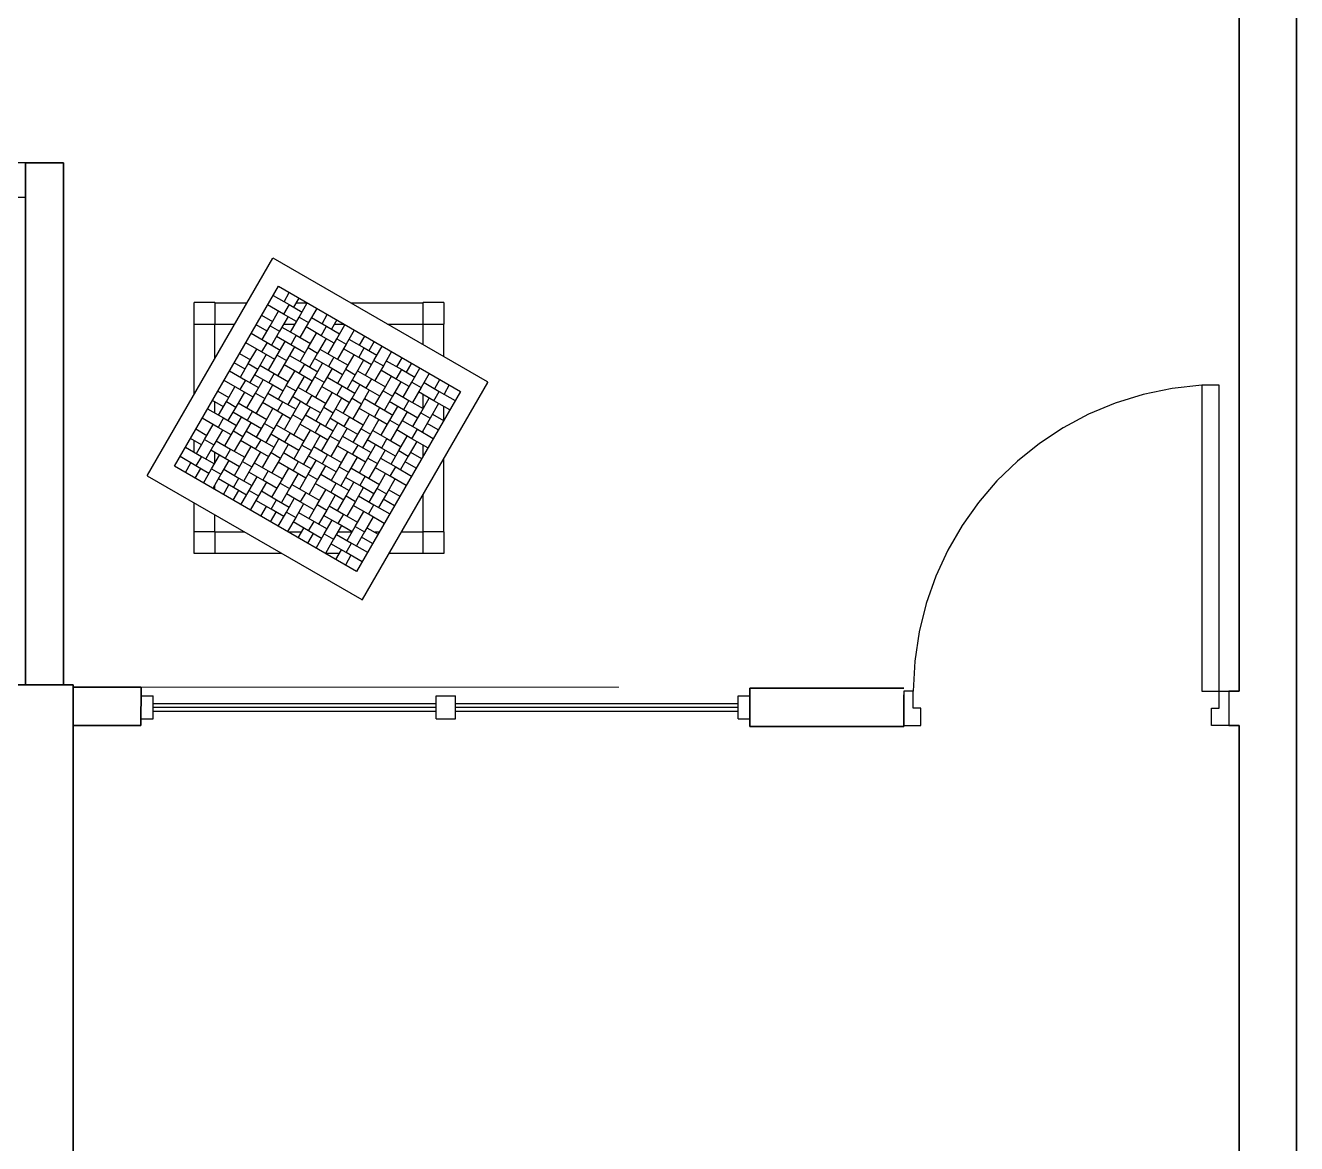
# Model space of a CAD drawing. Header units: metres. Extents: x -43.54 to -36.99, y -323.24 to -313.32.
# Drawn here: x -40.318 to -36.993, y -319.174 to -316.249 of the extents above; entities that cross this region are included whole.
import ezdxf

# ---------------------------------------------------------------- set-up
doc = ezdxf.new("R2010")
doc.units = ezdxf.units.M
doc.header["$LTSCALE"] = 5
doc.header["$MEASUREMENT"] = 0
doc.linetypes.add('HIDDEN', pattern=[0.375, 0.25, -0.125])
doc.layers.get('0').update_dxf_attribs({"color": 30})
for name, color, linetype, lineweight in [('A-DOOR-FULL', 4, 'Continuous', 25), ('A-FLOR-OVHD', 3, 'HIDDEN', 18), ('A-GLAZ-FULL', 4, 'Continuous', 25), ('A-WALL-FULL-EXTR', 7, 'Continuous', 35), ('A-WALL-FULL-INTR', 7, 'Continuous', 35)]:
    doc.layers.add(name, color=color, linetype=linetype, lineweight=lineweight)
doc.layers.add('IKE120003-T1', color=7, linetype='Continuous', true_color=0x704f36)

# ---------------------------------------------------------------- blocks, each defined once
blk = doc.blocks.new('DOOR-80')
for points in [[(-0.07, 0.89), (-0.07, 0.09), (-0.025, 0.09), (-0.025, 0.89), (-0.07, 0.89)], [(-0.825, 0.09), (-0.85, 0.09), (-0.85, 0), (-0.805, 0), (-0.805, 0.045), (-0.825, 0.045), (-0.825, 0.09)], [(-0.025, 0.09), (0, 0.09), (0, 0), (-0.045, 0), (-0.045, 0.045), (-0.025, 0.045), (-0.025, 0.09)]]:
    blk.add_lwpolyline(points)
at = {"linetype": 'HIDDEN'}
blk.add_arc((-0.0227, 0.0891), 0.8023, 93.3811, 179.9341, dxfattribs=at)

msp = doc.modelspace()

# ---------------------------------------------------------------- linework, layer by layer
at = {"layer": 'A-FLOR-OVHD'}
msp.add_line((-40.0158, -317.9806), (-38.4253, -317.9806), dxfattribs=at)
at = {"layer": 'A-GLAZ-FULL'}
for p, q in [((-40.0142, -318.0031), (-39.9842, -318.0031)), ((-39.2442, -318.0031), (-39.2142, -318.0031)), ((-39.2237, -318.0031), (-39.1937, -318.0031)), ((-38.4537, -318.0031), (-38.4237, -318.0031)), ((-39.9842, -318.0231), (-39.2442, -318.0231)), ((-39.9842, -318.0331), (-39.2442, -318.0331)), ((-39.1937, -318.0231), (-38.4537, -318.0231)), ((-39.1937, -318.0331), (-38.4537, -318.0331)), ((-40.0142, -318.0631), (-39.9842, -318.0631)), ((-39.9842, -318.0431), (-39.2442, -318.0431)), ((-39.2442, -318.0631), (-39.2142, -318.0631)), ((-39.2237, -318.0631), (-39.1937, -318.0631)), ((-39.1937, -318.0431), (-38.4537, -318.0431)), ((-38.4537, -318.0631), (-38.4237, -318.0631))]:
    msp.add_line(p, q, dxfattribs=at)
at = {"layer": 'A-GLAZ-FULL', "ltscale": 0.001}
for p, q in [((-39.9842, -318.0631), (-39.9842, -318.0031)), ((-39.2442, -318.0631), (-39.2442, -318.0031)), ((-39.1937, -318.0631), (-39.1937, -318.0031)), ((-38.4537, -318.0631), (-38.4537, -318.0031))]:
    msp.add_line(p, q, dxfattribs=at)
at = {"layer": 'A-WALL-FULL-EXTR'}
for p, q in [((-36.9933, -319.3245), (-36.9933, -313.3245)), ((-40.3183, -316.6092), (-40.2183, -316.6092)), ((-40.3433, -317.9745), (-40.1933, -317.9745)), ((-40.0168, -317.9807), (-40.1933, -317.9807)), ((-40.0168, -318.0807), (-40.1933, -318.0807))]:
    msp.add_line(p, q, dxfattribs=at)
at = {"layer": 'A-WALL-FULL-INTR'}
for p, q in [((-37.1433, -317.9909), (-37.1433, -313.4745)), ((-40.3183, -317.9745), (-40.3183, -316.6092)), ((-40.2183, -317.9745), (-40.2183, -316.6092)), ((-37.1433, -317.9909), (-37.1433, -317.9105)), ((-40.1933, -317.9745), (-40.1933, -319.1745)), ((-40.0168, -318.0807), (-40.0158, -317.9806)), ((-38.4237, -317.9831), (-38.0202, -317.9831)), ((-38.4237, -318.0831), (-38.4237, -317.9831)), ((-38.0202, -318.0831), (-38.0202, -318.0005)), ((-37.1433, -317.9909), (-37.1708, -317.9909)), ((-38.4237, -318.0831), (-38.0202, -318.0831)), ((-37.1433, -318.0809), (-37.1708, -318.0809)), ((-37.1433, -319.3245), (-37.1433, -318.0809)), ((-40.1933, -319.1745), (-40.1933, -319.3245))]:
    msp.add_line(p, q, dxfattribs=at)
at = {"layer": 'IKE120003-T1'}
for p, q in [((-39.6724, -316.8585), (-39.9999, -317.4259)), ((-39.1095, -317.182), (-39.6706, -316.858)), ((-39.9285, -317.4028), (-39.6566, -316.9319)), ((-39.6566, -316.9319), (-39.1804, -317.2068)), ((-39.6704, -316.9557), (-39.6288, -316.9797)), ((-39.6417, -316.9723), (-39.628, -316.9484)), ((-39.6034, -316.9626), (-39.6171, -316.9864)), ((-39.8781, -316.9759), (-39.8781, -317.0296)), ((-39.8231, -316.9746), (-39.8768, -316.9746)), ((-39.7402, -316.9759), (-39.8218, -316.9759)), ((-39.8218, -317.0296), (-39.8218, -316.9759)), ((-39.6431, -317.0045), (-39.6847, -316.9805)), ((-39.678, -317.0351), (-39.656, -316.997)), ((-39.6288, -316.9797), (-39.6431, -317.0045)), ((-39.6089, -317.0242), (-39.6431, -317.0045)), ((-39.6288, -316.9797), (-39.5946, -316.9995)), ((-39.5811, -316.9759), (-39.6111, -316.9759)), ((-39.6022, -317.0126), (-39.5809, -316.9756)), ((-39.5563, -316.9898), (-39.5777, -317.0268)), ((-39.5423, -317.0297), (-39.5286, -317.0058)), ((-39.2789, -316.9759), (-39.4664, -316.9759)), ((-39.2789, -316.9759), (-39.2789, -317.0296)), ((-39.2789, -316.976), (-39.2789, -316.9773)), ((-39.2789, -316.9773), (-39.2789, -317.0296)), ((-39.2239, -316.9746), (-39.2776, -316.9746)), ((-39.2226, -317.0296), (-39.2226, -316.9759)), ((-39.8781, -317.0309), (-39.8781, -317.2148)), ((-39.8781, -317.0309), (-39.8768, -317.0309)), ((-39.8768, -317.0309), (-39.8244, -317.0309)), ((-39.8768, -317.0309), (-39.8231, -317.0309)), ((-39.8244, -317.0309), (-39.8232, -317.0309)), ((-39.8231, -317.1196), (-39.8231, -317.0309)), ((-39.8231, -317.0309), (-39.7719, -317.0309)), ((-39.8231, -317.0309), (-39.8231, -317.0309)), ((-39.8231, -317.0309), (-39.8231, -317.0309)), ((-39.6861, -317.0491), (-39.7148, -317.0326)), ((-39.7005, -317.0078), (-39.6718, -317.0244)), ((-39.699, -317.0715), (-39.678, -317.0351)), ((-39.678, -317.0351), (-39.6534, -317.0492)), ((-39.6314, -317.0112), (-39.6534, -317.0492)), ((-39.6472, -317.0386), (-39.6098, -317.0602)), ((-39.6428, -317.0309), (-39.6128, -317.0309)), ((-39.6247, -317.0516), (-39.6022, -317.0126)), ((-39.6022, -317.0126), (-39.5777, -317.0268)), ((-39.5777, -317.0268), (-39.6001, -317.0658)), ((-39.5449, -317.0612), (-39.5843, -317.0384)), ((-39.5701, -317.0136), (-39.5306, -317.0364)), ((-39.5449, -317.0612), (-39.5306, -317.0364)), ((-39.5306, -317.0364), (-39.4964, -317.0561)), ((-39.504, -317.02), (-39.5178, -317.0438)), ((-39.5103, -317.0309), (-39.4851, -317.0309)), ((-39.504, -317.0693), (-39.4827, -317.0323)), ((-39.3712, -317.0309), (-39.2789, -317.0309)), ((-39.2789, -317.0296), (-39.2789, -317.0309)), ((-39.2789, -317.0309), (-39.2789, -317.059)), ((-39.2789, -317.0309), (-39.2789, -317.0842)), ((-39.2789, -317.0309), (-39.2776, -317.0309)), ((-39.2776, -317.0309), (-39.2252, -317.0309)), ((-39.2776, -317.0309), (-39.2239, -317.0309)), ((-39.2252, -317.0309), (-39.224, -317.0309)), ((-39.2239, -317.1159), (-39.2239, -317.0309)), ((-39.7277, -317.0549), (-39.6861, -317.0789)), ((-39.6534, -317.0492), (-39.6744, -317.0857)), ((-39.6241, -317.0849), (-39.6615, -317.0633)), ((-39.6098, -317.0602), (-39.6241, -317.0849)), ((-39.6098, -317.0602), (-39.5724, -317.0818)), ((-39.5786, -317.0924), (-39.5566, -317.0544)), ((-39.532, -317.0686), (-39.554, -317.1066)), ((-39.5107, -317.0809), (-39.5449, -317.0612)), ((-39.5265, -317.1083), (-39.504, -317.0693)), ((-39.504, -317.0693), (-39.4795, -317.0835)), ((-39.4581, -317.0465), (-39.4795, -317.0835)), ((-39.4719, -317.0703), (-39.4323, -317.0932)), ((-39.4441, -317.0863), (-39.4304, -317.0625)), ((-39.7004, -317.1037), (-39.742, -317.0797)), ((-39.7353, -317.1343), (-39.7133, -317.0962)), ((-39.6861, -317.0789), (-39.7004, -317.1037)), ((-39.6662, -317.1234), (-39.7004, -317.1037)), ((-39.6861, -317.0789), (-39.6519, -317.0987)), ((-39.6595, -317.1119), (-39.639, -317.0763)), ((-39.6144, -317.0905), (-39.635, -317.126)), ((-39.5867, -317.1065), (-39.6241, -317.0849)), ((-39.5996, -317.1289), (-39.5786, -317.0924)), ((-39.5786, -317.0924), (-39.554, -317.1066)), ((-39.554, -317.1066), (-39.575, -317.1431)), ((-39.5478, -317.096), (-39.5115, -317.1169)), ((-39.4795, -317.0835), (-39.502, -317.1225)), ((-39.4466, -317.1179), (-39.4862, -317.0951)), ((-39.4466, -317.1179), (-39.4323, -317.0932)), ((-39.4323, -317.0932), (-39.399, -317.1124)), ((-39.4058, -317.0767), (-39.4196, -317.1005)), ((-39.4066, -317.1256), (-39.3852, -317.0886)), ((-39.3607, -317.1027), (-39.382, -317.1398)), ((-39.7438, -317.149), (-39.7725, -317.1325)), ((-39.7582, -317.1077), (-39.7295, -317.1243)), ((-39.7558, -317.1698), (-39.7353, -317.1343)), ((-39.7353, -317.1343), (-39.7107, -317.1485)), ((-39.6887, -317.1104), (-39.7107, -317.1485)), ((-39.7049, -317.1385), (-39.6675, -317.1601)), ((-39.6824, -317.1515), (-39.6595, -317.1119)), ((-39.6595, -317.1119), (-39.635, -317.126)), ((-39.635, -317.126), (-39.6578, -317.1657)), ((-39.6021, -317.1604), (-39.6416, -317.1376)), ((-39.6273, -317.1129), (-39.5878, -317.1357)), ((-39.6021, -317.1604), (-39.5878, -317.1357)), ((-39.5878, -317.1357), (-39.5537, -317.1554)), ((-39.5258, -317.1417), (-39.5621, -317.1207)), ((-39.5613, -317.1685), (-39.5408, -317.133)), ((-39.5115, -317.1169), (-39.5258, -317.1417)), ((-39.5115, -317.1169), (-39.4742, -317.1385)), ((-39.4804, -317.1491), (-39.4584, -317.1111)), ((-39.4338, -317.1253), (-39.4558, -317.1633)), ((-39.4133, -317.1371), (-39.4466, -317.1179)), ((-39.4291, -317.1645), (-39.4066, -317.1256)), ((-39.4066, -317.1256), (-39.382, -317.1398)), ((-39.382, -317.1398), (-39.4045, -317.1787)), ((-39.3744, -317.1266), (-39.334, -317.1499)), ((-39.3467, -317.1426), (-39.3329, -317.1188)), ((-39.3084, -317.1329), (-39.3221, -317.1568)), ((-39.7845, -317.1533), (-39.7429, -317.1773)), ((-39.7107, -317.1485), (-39.7312, -317.184)), ((-39.6818, -317.1848), (-39.7192, -317.1632)), ((-39.6675, -317.1601), (-39.6818, -317.1848)), ((-39.6675, -317.1601), (-39.6301, -317.1817)), ((-39.6359, -317.1917), (-39.6139, -317.1536)), ((-39.5893, -317.1678), (-39.6113, -317.2058)), ((-39.568, -317.1801), (-39.6021, -317.1604)), ((-39.5842, -317.2082), (-39.5613, -317.1685)), ((-39.5613, -317.1685), (-39.5368, -317.1827)), ((-39.5162, -317.1472), (-39.5368, -317.1827)), ((-39.5291, -317.1696), (-39.4896, -317.1924)), ((-39.4885, -317.1632), (-39.5258, -317.1417)), ((-39.5014, -317.1856), (-39.4804, -317.1491)), ((-39.4804, -317.1491), (-39.4558, -317.1633)), ((-39.4558, -317.1633), (-39.4768, -317.1998)), ((-39.4496, -317.1527), (-39.4132, -317.1737)), ((-39.3483, -317.1747), (-39.3887, -317.1513)), ((-39.3829, -317.2054), (-39.361, -317.1673)), ((-39.3483, -317.1747), (-39.334, -317.1499)), ((-39.334, -317.1499), (-39.3001, -317.1695)), ((-39.3077, -317.1827), (-39.2863, -317.1457)), ((-39.2618, -317.1598), (-39.2831, -317.1969)), ((-39.815, -317.2061), (-39.7863, -317.2227)), ((-39.7572, -317.202), (-39.7988, -317.178)), ((-39.7925, -317.2335), (-39.7701, -317.1946)), ((-39.7429, -317.1773), (-39.7572, -317.202)), ((-39.723, -317.2218), (-39.7572, -317.202)), ((-39.7429, -317.1773), (-39.7087, -317.197)), ((-39.7168, -317.2111), (-39.6967, -317.1762)), ((-39.6721, -317.1904), (-39.6922, -317.2253)), ((-39.6444, -317.2064), (-39.6818, -317.1848)), ((-39.6564, -317.2272), (-39.6359, -317.1917)), ((-39.6359, -317.1917), (-39.6113, -317.2058)), ((-39.6113, -317.2058), (-39.6318, -317.2414)), ((-39.6055, -317.1959), (-39.5692, -317.2168)), ((-39.5368, -317.1827), (-39.5596, -317.2224)), ((-39.5039, -317.2171), (-39.5434, -317.1943)), ((-39.5039, -317.2171), (-39.4896, -317.1924)), ((-39.4896, -317.1924), (-39.4563, -317.2116)), ((-39.4275, -317.1984), (-39.4639, -317.1774)), ((-39.4639, -317.2248), (-39.4434, -317.1893)), ((-39.4188, -317.2035), (-39.4393, -317.239)), ((-39.4366, -317.7511), (-39.109, -317.1838)), ((-39.4132, -317.1737), (-39.4275, -317.1984)), ((-39.3911, -317.2195), (-39.4275, -317.1984)), ((-39.4132, -317.1737), (-39.3768, -317.1947)), ((-39.404, -317.2418), (-39.3829, -317.2054)), ((-39.3829, -317.2054), (-39.3584, -317.2196)), ((-39.3364, -317.1815), (-39.3584, -317.2196)), ((-39.3144, -317.1942), (-39.3483, -317.1747)), ((-39.3302, -317.2216), (-39.3077, -317.1827)), ((-39.3077, -317.1827), (-39.2831, -317.1969)), ((-39.2831, -317.1969), (-39.3056, -317.2358)), ((-39.2755, -317.1837), (-39.2357, -317.2067)), ((-39.25, -317.2314), (-39.2357, -317.2067)), ((-39.2478, -317.1997), (-39.234, -317.1759)), ((-39.2357, -317.2067), (-39.1942, -317.2307)), ((-39.2095, -317.19), (-39.2232, -317.2139)), ((-39.1095, -317.182), (-39.1095, -317.182)), ((-39.1095, -317.182), (-39.1095, -317.182)), ((-39.8006, -317.2474), (-39.8292, -317.2309)), ((-39.8231, -317.2632), (-39.8231, -317.2344)), ((-39.813, -317.269), (-39.7925, -317.2335)), ((-39.7925, -317.2335), (-39.768, -317.2477)), ((-39.7455, -317.2088), (-39.768, -317.2477)), ((-39.7617, -317.2368), (-39.7243, -317.2585)), ((-39.7392, -317.2498), (-39.7168, -317.2111)), ((-39.7168, -317.2111), (-39.6922, -317.2253)), ((-39.6922, -317.2253), (-39.7146, -317.264)), ((-39.6589, -317.2588), (-39.6984, -317.236)), ((-39.6841, -317.2112), (-39.6446, -317.234)), ((-39.6589, -317.2588), (-39.6446, -317.234)), ((-39.6446, -317.234), (-39.6105, -317.2537)), ((-39.5835, -317.2416), (-39.6198, -317.2206)), ((-39.6186, -317.2678), (-39.5985, -317.2329)), ((-39.5692, -317.2168), (-39.5835, -317.2416)), ((-39.5692, -317.2168), (-39.5319, -317.2384)), ((-39.5377, -317.2484), (-39.5157, -317.2103)), ((-39.4911, -317.2245), (-39.5131, -317.2625)), ((-39.4706, -317.2364), (-39.5039, -317.2171)), ((-39.4868, -317.2644), (-39.4639, -317.2248)), ((-39.4639, -317.2248), (-39.4393, -317.239)), ((-39.4393, -317.239), (-39.4622, -317.2786)), ((-39.1804, -317.2068), (-39.4523, -317.6778)), ((-39.4317, -317.2258), (-39.3913, -317.2491)), ((-39.3584, -317.2196), (-39.3794, -317.256)), ((-39.3293, -317.2552), (-39.3665, -317.2337)), ((-39.3522, -317.2089), (-39.315, -317.2304)), ((-39.315, -317.2304), (-39.3293, -317.2552)), ((-39.315, -317.2304), (-39.2779, -317.2518)), ((-39.25, -317.2314), (-39.2898, -317.2084)), ((-39.284, -317.2625), (-39.2621, -317.2244)), ((-39.2789, -317.2148), (-39.2789, -317.2512)), ((-39.2375, -317.2386), (-39.2595, -317.2767)), ((-39.2085, -317.2554), (-39.25, -317.2314)), ((-39.8417, -317.2524), (-39.8002, -317.2764)), ((-39.768, -317.2477), (-39.7885, -317.2832)), ((-39.7386, -317.2832), (-39.776, -317.2616)), ((-39.7243, -317.2585), (-39.7386, -317.2832)), ((-39.7243, -317.2585), (-39.6869, -317.28)), ((-39.6931, -317.2909), (-39.6707, -317.252)), ((-39.6461, -317.2662), (-39.6686, -317.3051)), ((-39.6248, -317.2785), (-39.6589, -317.2588)), ((-39.641, -317.3065), (-39.6186, -317.2678)), ((-39.6186, -317.2678), (-39.594, -317.282)), ((-39.5739, -317.2471), (-39.594, -317.282)), ((-39.5859, -317.2679), (-39.5464, -317.2908)), ((-39.5462, -317.2631), (-39.5835, -317.2416)), ((-39.5582, -317.2839), (-39.5377, -317.2484)), ((-39.5377, -317.2484), (-39.5131, -317.2625)), ((-39.5131, -317.2625), (-39.5336, -317.2981)), ((-39.5073, -317.2526), (-39.4709, -317.2736)), ((-39.4056, -317.2739), (-39.446, -317.2506)), ((-39.4402, -317.3046), (-39.4183, -317.2666)), ((-39.4056, -317.2739), (-39.3913, -317.2491)), ((-39.3913, -317.2491), (-39.3574, -317.2687)), ((-39.365, -317.2819), (-39.3445, -317.2464)), ((-39.3199, -317.2606), (-39.3404, -317.2961)), ((-39.2922, -317.2766), (-39.3293, -317.2552)), ((-39.3051, -317.2989), (-39.284, -317.2625)), ((-39.284, -317.2625), (-39.2595, -317.2767)), ((-39.2533, -317.266), (-39.2243, -317.2828)), ((-39.2239, -317.2822), (-39.2239, -317.2465)), ((-39.8722, -317.3052), (-39.8435, -317.3218)), ((-39.8144, -317.3012), (-39.856, -317.2772)), ((-39.8498, -317.3327), (-39.8273, -317.2937)), ((-39.8002, -317.2764), (-39.8144, -317.3012)), ((-39.7802, -317.3209), (-39.8144, -317.3012)), ((-39.8002, -317.2764), (-39.7659, -317.2962)), ((-39.7741, -317.3103), (-39.7535, -317.2746)), ((-39.7289, -317.2888), (-39.7495, -317.3245)), ((-39.7012, -317.3048), (-39.7386, -317.2832)), ((-39.7136, -317.3264), (-39.6931, -317.2909)), ((-39.6931, -317.2909), (-39.6686, -317.3051)), ((-39.6686, -317.3051), (-39.6891, -317.3406)), ((-39.6623, -317.2942), (-39.626, -317.3152)), ((-39.594, -317.282), (-39.6164, -317.3207)), ((-39.5607, -317.3155), (-39.6002, -317.2927)), ((-39.5607, -317.3155), (-39.5464, -317.2908)), ((-39.5464, -317.2908), (-39.5131, -317.31)), ((-39.4852, -317.2983), (-39.5216, -317.2773)), ((-39.5212, -317.324), (-39.5011, -317.2892)), ((-39.4765, -317.3034), (-39.4966, -317.3382)), ((-39.4709, -317.2736), (-39.4852, -317.2983)), ((-39.4488, -317.3194), (-39.4852, -317.2983)), ((-39.4709, -317.2736), (-39.4345, -317.2946)), ((-39.4608, -317.3402), (-39.4402, -317.3046)), ((-39.4402, -317.3046), (-39.4157, -317.3188)), ((-39.3937, -317.2808), (-39.4157, -317.3188)), ((-39.3717, -317.2935), (-39.4056, -317.2739)), ((-39.3879, -317.3215), (-39.365, -317.2819)), ((-39.365, -317.2819), (-39.3404, -317.2961)), ((-39.3404, -317.2961), (-39.3633, -317.3357)), ((-39.3328, -317.2829), (-39.293, -317.3059)), ((-39.3073, -317.3306), (-39.293, -317.3059)), ((-39.293, -317.3059), (-39.2515, -317.3299)), ((-39.2595, -317.2767), (-39.2805, -317.3131)), ((-39.2386, -317.3075), (-39.2676, -317.2908)), ((-39.8578, -317.3465), (-39.8865, -317.33)), ((-39.8781, -317.3348), (-39.8781, -317.3652)), ((-39.871, -317.3693), (-39.8498, -317.3327)), ((-39.8498, -317.3327), (-39.8253, -317.3469)), ((-39.8028, -317.3079), (-39.8253, -317.3469)), ((-39.819, -317.336), (-39.7815, -317.3576)), ((-39.7964, -317.349), (-39.7741, -317.3103)), ((-39.7741, -317.3103), (-39.7495, -317.3245)), ((-39.7495, -317.3245), (-39.7719, -317.3632)), ((-39.7162, -317.3579), (-39.7557, -317.3351)), ((-39.7414, -317.3104), (-39.7019, -317.3332)), ((-39.7162, -317.3579), (-39.7019, -317.3332)), ((-39.7019, -317.3332), (-39.6677, -317.3529)), ((-39.6403, -317.34), (-39.6766, -317.319)), ((-39.6759, -317.367), (-39.6553, -317.3313)), ((-39.626, -317.3152), (-39.6403, -317.34)), ((-39.626, -317.3152), (-39.5887, -317.3367)), ((-39.5949, -317.3476), (-39.5725, -317.3087)), ((-39.5479, -317.3229), (-39.5704, -317.3618)), ((-39.5274, -317.3347), (-39.5607, -317.3155)), ((-39.5436, -317.3628), (-39.5212, -317.324)), ((-39.5212, -317.324), (-39.4966, -317.3382)), ((-39.4966, -317.3382), (-39.519, -317.377)), ((-39.4885, -317.3242), (-39.4481, -317.3475)), ((-39.4157, -317.3188), (-39.4362, -317.3544)), ((-39.3869, -317.3551), (-39.4242, -317.3336)), ((-39.4099, -317.3088), (-39.3727, -317.3303)), ((-39.3727, -317.3303), (-39.3869, -317.3551)), ((-39.3727, -317.3303), (-39.3356, -317.3517)), ((-39.3073, -317.3306), (-39.3471, -317.3077)), ((-39.3413, -317.3617), (-39.3194, -317.3237)), ((-39.2948, -317.3379), (-39.3168, -317.3759)), ((-39.2658, -317.3546), (-39.3073, -317.3306)), ((-39.2789, -317.3103), (-39.2789, -317.314)), ((-39.8996, -317.3528), (-39.8581, -317.3768)), ((-39.8253, -317.3469), (-39.8464, -317.3835)), ((-39.7958, -317.3824), (-39.8332, -317.3607)), ((-39.8231, -317.3952), (-39.8231, -317.3666)), ((-39.7815, -317.3576), (-39.7958, -317.3824)), ((-39.7815, -317.3576), (-39.7441, -317.3792)), ((-39.7504, -317.3901), (-39.7279, -317.3511)), ((-39.7034, -317.3653), (-39.7259, -317.4043)), ((-39.682, -317.3776), (-39.7162, -317.3579)), ((-39.6982, -317.4057), (-39.6759, -317.367)), ((-39.6759, -317.367), (-39.6513, -317.3812)), ((-39.6307, -317.3455), (-39.6513, -317.3812)), ((-39.6432, -317.3671), (-39.6036, -317.3899)), ((-39.603, -317.3615), (-39.6403, -317.34)), ((-39.6154, -317.3831), (-39.5949, -317.3476)), ((-39.5949, -317.3476), (-39.5704, -317.3618)), ((-39.5704, -317.3618), (-39.5909, -317.3973)), ((-39.5641, -317.3509), (-39.5277, -317.3719)), ((-39.5277, -317.3719), (-39.542, -317.3967)), ((-39.5277, -317.3719), (-39.4913, -317.393)), ((-39.4624, -317.3723), (-39.5028, -317.3489)), ((-39.4975, -317.4038), (-39.4751, -317.3649)), ((-39.4624, -317.3723), (-39.4481, -317.3475)), ((-39.4285, -317.3918), (-39.4624, -317.3723)), ((-39.4481, -317.3475), (-39.4142, -317.3671)), ((-39.4223, -317.3811), (-39.4022, -317.3463)), ((-39.3776, -317.3605), (-39.3977, -317.3953)), ((-39.3499, -317.3765), (-39.3869, -317.3551)), ((-39.3619, -317.3973), (-39.3413, -317.3617)), ((-39.3413, -317.3617), (-39.3168, -317.3759)), ((-39.311, -317.3659), (-39.282, -317.3827)), ((-39.2789, -317.347), (-39.2789, -317.3774)), ((-39.4523, -317.6778), (-39.9285, -317.4028)), ((-39.8724, -317.4015), (-39.9139, -317.3775)), ((-39.8999, -317.4194), (-39.8853, -317.3941)), ((-39.8581, -317.3768), (-39.8724, -317.4015)), ((-39.8382, -317.4213), (-39.8724, -317.4015)), ((-39.8581, -317.3768), (-39.8239, -317.3965)), ((-39.8314, -317.4095), (-39.8107, -317.3737)), ((-39.7862, -317.3879), (-39.8068, -317.4237)), ((-39.7584, -317.4039), (-39.7958, -317.3824)), ((-39.7716, -317.4267), (-39.7504, -317.3901)), ((-39.7504, -317.3901), (-39.7259, -317.4043)), ((-39.7259, -317.4043), (-39.747, -317.4409)), ((-39.7196, -317.3934), (-39.6832, -317.4143)), ((-39.6513, -317.3812), (-39.6737, -317.4199)), ((-39.6179, -317.4147), (-39.6575, -317.3918)), ((-39.6179, -317.4147), (-39.6036, -317.3899)), ((-39.6036, -317.3899), (-39.5703, -317.4091)), ((-39.5785, -317.4232), (-39.5579, -317.3875)), ((-39.542, -317.3967), (-39.5784, -317.3757)), ((-39.5333, -317.4017), (-39.5539, -317.4374)), ((-39.5055, -317.4177), (-39.542, -317.3967)), ((-39.518, -317.4393), (-39.4975, -317.4038)), ((-39.4975, -317.4038), (-39.4729, -317.418)), ((-39.4505, -317.3791), (-39.4729, -317.418)), ((-39.4447, -317.4199), (-39.4223, -317.3811)), ((-39.4223, -317.3811), (-39.3977, -317.3953)), ((-39.3977, -317.3953), (-39.4201, -317.4341)), ((-39.3641, -317.429), (-39.4039, -317.406)), ((-39.3896, -317.3813), (-39.3498, -317.4042)), ((-39.3641, -317.429), (-39.3498, -317.4042)), ((-39.3498, -317.4042), (-39.3083, -317.4282)), ((-39.3168, -317.3759), (-39.3373, -317.4115)), ((-39.2962, -317.4074), (-39.3253, -317.3907)), ((-39.2239, -317.5738), (-39.2239, -317.3828)), ((-39.9999, -317.4259), (-39.9999, -317.4259)), ((-39.9999, -317.4259), (-39.9999, -317.4259)), ((-39.9994, -317.4276), (-39.9995, -317.4277)), ((-39.9995, -317.4277), (-39.9994, -317.4276)), ((-39.9995, -317.4277), (-39.4384, -317.7516)), ((-39.8607, -317.4083), (-39.8753, -317.4336)), ((-39.8528, -317.4466), (-39.8314, -317.4095)), ((-39.8314, -317.4095), (-39.8068, -317.4237)), ((-39.8068, -317.4237), (-39.8282, -317.4608)), ((-39.7741, -317.4583), (-39.8136, -317.4355)), ((-39.7993, -317.4107), (-39.7598, -317.4335)), ((-39.7741, -317.4583), (-39.7598, -317.4335)), ((-39.7598, -317.4335), (-39.7257, -317.4532)), ((-39.6975, -317.4391), (-39.7338, -317.4181)), ((-39.7332, -317.4662), (-39.7125, -317.4304)), ((-39.6832, -317.4143), (-39.6975, -317.4391)), ((-39.6602, -317.4606), (-39.6975, -317.4391)), ((-39.6832, -317.4143), (-39.6459, -317.4359)), ((-39.6522, -317.4468), (-39.6297, -317.4078)), ((-39.6052, -317.422), (-39.6277, -317.461)), ((-39.5846, -317.4339), (-39.6179, -317.4147)), ((-39.6008, -317.4619), (-39.5785, -317.4232)), ((-39.5785, -317.4232), (-39.5539, -317.4374)), ((-39.5539, -317.4374), (-39.5762, -317.4761)), ((-39.5457, -317.4233), (-39.5053, -317.4466)), ((-39.4729, -317.418), (-39.4934, -317.4535)), ((-39.4437, -317.4534), (-39.481, -317.4319)), ((-39.4667, -317.4072), (-39.4294, -317.4287)), ((-39.4294, -317.4287), (-39.4437, -317.4534)), ((-39.4294, -317.4287), (-39.3924, -317.4501)), ((-39.3986, -317.4609), (-39.3762, -317.422)), ((-39.3516, -317.4362), (-39.374, -317.4751)), ((-39.3225, -317.453), (-39.3641, -317.429)), ((-39.8231, -317.4637), (-39.8231, -317.452)), ((-39.8005, -317.4768), (-39.7859, -317.4515)), ((-39.7613, -317.4657), (-39.7759, -317.491)), ((-39.74, -317.478), (-39.7741, -317.4583)), ((-39.7546, -317.5033), (-39.7332, -317.4662)), ((-39.7332, -317.4662), (-39.7086, -317.4804)), ((-39.688, -317.4446), (-39.7086, -317.4804)), ((-39.7011, -317.4674), (-39.6615, -317.4903)), ((-39.6734, -317.4834), (-39.6522, -317.4468)), ((-39.6522, -317.4468), (-39.6277, -317.461)), ((-39.6277, -317.461), (-39.6488, -317.4976)), ((-39.6214, -317.4501), (-39.585, -317.4711)), ((-39.585, -317.4711), (-39.5992, -317.4958)), ((-39.585, -317.4711), (-39.5485, -317.4921)), ((-39.5196, -317.4714), (-39.56, -317.4481)), ((-39.5548, -317.503), (-39.5323, -317.4641)), ((-39.5196, -317.4714), (-39.5053, -317.4466)), ((-39.4857, -317.491), (-39.5196, -317.4714)), ((-39.5053, -317.4466), (-39.4714, -317.4662)), ((-39.4796, -317.4803), (-39.459, -317.4446)), ((-39.4344, -317.4588), (-39.455, -317.4945)), ((-39.4066, -317.4748), (-39.4437, -317.4534)), ((-39.4191, -317.4964), (-39.3986, -317.4609)), ((-39.3986, -317.4609), (-39.374, -317.4751)), ((-39.3678, -317.4643), (-39.3387, -317.481)), ((-39.8781, -317.4977), (-39.8781, -317.5751)), ((-39.7086, -317.4804), (-39.73, -317.5175)), ((-39.6758, -317.515), (-39.7154, -317.4922)), ((-39.6758, -317.515), (-39.6615, -317.4903)), ((-39.6615, -317.4903), (-39.6283, -317.5095)), ((-39.6357, -317.5225), (-39.6151, -317.4867)), ((-39.5992, -317.4958), (-39.6356, -317.4748)), ((-39.5905, -317.5009), (-39.6112, -317.5366)), ((-39.5628, -317.5169), (-39.5992, -317.4958)), ((-39.5759, -317.5397), (-39.5548, -317.503)), ((-39.5548, -317.503), (-39.5302, -317.5172)), ((-39.5077, -317.4783), (-39.5302, -317.5172)), ((-39.5019, -317.519), (-39.4796, -317.4803)), ((-39.4796, -317.4803), (-39.455, -317.4945)), ((-39.455, -317.4945), (-39.4773, -317.5332)), ((-39.4213, -317.5281), (-39.4611, -317.5052)), ((-39.4468, -317.4804), (-39.4071, -317.5034)), ((-39.4213, -317.5281), (-39.4071, -317.5034)), ((-39.4071, -317.5034), (-39.3655, -317.5274)), ((-39.374, -317.4751), (-39.3945, -317.5106)), ((-39.353, -317.5058), (-39.3821, -317.489)), ((-39.2789, -317.478), (-39.2789, -317.5751)), ((-39.8231, -317.5738), (-39.8231, -317.5295)), ((-39.7023, -317.5335), (-39.6877, -317.5082)), ((-39.6631, -317.5224), (-39.6777, -317.5477)), ((-39.6425, -317.5342), (-39.6758, -317.515)), ((-39.6572, -317.5595), (-39.6357, -317.5225)), ((-39.6357, -317.5225), (-39.6112, -317.5366)), ((-39.6112, -317.5366), (-39.6326, -317.5737)), ((-39.6037, -317.5237), (-39.5633, -317.547)), ((-39.5302, -317.5172), (-39.5514, -317.5539)), ((-39.501, -317.5526), (-39.5382, -317.5311)), ((-39.5239, -317.5063), (-39.4867, -317.5278)), ((-39.4867, -317.5278), (-39.501, -317.5526)), ((-39.4867, -317.5278), (-39.4496, -317.5492)), ((-39.4559, -317.5601), (-39.4334, -317.5212)), ((-39.4088, -317.5354), (-39.4313, -317.5743)), ((-39.3798, -317.5521), (-39.4213, -317.5281)), ((-39.5776, -317.5717), (-39.618, -317.5484)), ((-39.6048, -317.5897), (-39.5902, -317.5644)), ((-39.5776, -317.5717), (-39.5633, -317.547)), ((-39.5436, -317.5913), (-39.5776, -317.5717)), ((-39.5633, -317.547), (-39.5294, -317.5666)), ((-39.5368, -317.5796), (-39.5162, -317.5438)), ((-39.4916, -317.558), (-39.5123, -317.5937)), ((-39.4639, -317.574), (-39.501, -317.5526)), ((-39.477, -317.5968), (-39.4559, -317.5601)), ((-39.4559, -317.5601), (-39.4313, -317.5743)), ((-39.425, -317.5634), (-39.396, -317.5802)), ((-39.2789, -317.5507), (-39.2789, -317.5742)), ((-39.8781, -317.5751), (-39.8781, -317.6288)), ((-39.8231, -317.5738), (-39.8768, -317.5738)), ((-39.744, -317.5751), (-39.8218, -317.5751)), ((-39.8218, -317.6288), (-39.8218, -317.5751)), ((-39.5964, -317.5751), (-39.6301, -317.5751)), ((-39.5657, -317.5786), (-39.5803, -317.6039)), ((-39.5582, -317.6166), (-39.5368, -317.5796)), ((-39.5368, -317.5796), (-39.5123, -317.5937)), ((-39.5123, -317.5937), (-39.5337, -317.6308)), ((-39.4793, -317.6285), (-39.5191, -317.6055)), ((-39.5048, -317.5808), (-39.465, -317.6037)), ((-39.4646, -317.5751), (-39.5015, -317.5751)), ((-39.4793, -317.6285), (-39.465, -317.6037)), ((-39.465, -317.6037), (-39.4234, -317.6277)), ((-39.4313, -317.5743), (-39.4525, -317.611)), ((-39.4103, -317.6049), (-39.4393, -317.5882)), ((-39.3931, -317.5751), (-39.4047, -317.5751)), ((-39.2789, -317.5751), (-39.335, -317.5751)), ((-39.2789, -317.5751), (-39.2789, -317.5764)), ((-39.2789, -317.5751), (-39.2789, -317.6288)), ((-39.2789, -317.5752), (-39.2789, -317.5751)), ((-39.2789, -317.5764), (-39.2789, -317.6288)), ((-39.2239, -317.5738), (-39.2776, -317.5738)), ((-39.2226, -317.6288), (-39.2226, -317.5751)), ((-39.8768, -317.6301), (-39.8231, -317.6301)), ((-39.8231, -317.6301), (-39.8231, -317.63)), ((-39.8231, -317.6301), (-39.6488, -317.6301)), ((-39.5333, -317.6301), (-39.4963, -317.6301)), ((-39.5059, -317.6468), (-39.4913, -317.6215)), ((-39.4668, -317.6357), (-39.4814, -317.661)), ((-39.4377, -317.6525), (-39.4793, -317.6285)), ((-39.3667, -317.6301), (-39.2789, -317.6301)), ((-39.2789, -317.6288), (-39.2789, -317.63)), ((-39.2789, -317.63), (-39.2789, -317.6301)), ((-39.2776, -317.6301), (-39.2239, -317.6301)), ((-39.4383, -317.7516), (-39.4384, -317.7516)), ((-39.4366, -317.7511), (-39.4366, -317.7511))]:
    msp.add_line(p, q, dxfattribs=at)
for points in [[(-39.8768, -316.9746), (-39.8768, -316.9746), (-39.8769, -316.9746), (-39.8769, -316.9746), (-39.877, -316.9747), (-39.877, -316.9747), (-39.8771, -316.9747), (-39.8771, -316.9747), (-39.8772, -316.9747), (-39.8772, -316.9747), (-39.8773, -316.9747), (-39.8773, -316.9748), (-39.8774, -316.9748), (-39.8774, -316.9748), (-39.8775, -316.9748), (-39.8775, -316.9749), (-39.8775, -316.9749), (-39.8776, -316.9749), (-39.8776, -316.975), (-39.8777, -316.975), (-39.8777, -316.975), (-39.8777, -316.9751), (-39.8778, -316.9751), (-39.8778, -316.9752), (-39.8778, -316.9752), (-39.8779, -316.9752), (-39.8779, -316.9753), (-39.8779, -316.9753), (-39.8779, -316.9754), (-39.878, -316.9754), (-39.878, -316.9755), (-39.878, -316.9755), (-39.878, -316.9756), (-39.878, -316.9756), (-39.878, -316.9757), (-39.8781, -316.9757), (-39.8781, -316.9758), (-39.8781, -316.9758), (-39.8781, -316.9759), (-39.8781, -316.9759), (-39.8781, -316.9759)], [(-39.8218, -316.9759), (-39.8218, -316.9759), (-39.8218, -316.9758), (-39.8218, -316.9758), (-39.8218, -316.9757), (-39.8218, -316.9757), (-39.8219, -316.9756), (-39.8219, -316.9756), (-39.8219, -316.9755), (-39.8219, -316.9755), (-39.8219, -316.9754), (-39.8219, -316.9754), (-39.822, -316.9753), (-39.822, -316.9753), (-39.822, -316.9752), (-39.822, -316.9752), (-39.8221, -316.9752), (-39.8221, -316.9751), (-39.8221, -316.9751), (-39.8222, -316.975), (-39.8222, -316.975), (-39.8223, -316.975), (-39.8223, -316.9749), (-39.8223, -316.9749), (-39.8224, -316.9749), (-39.8224, -316.9748), (-39.8225, -316.9748), (-39.8225, -316.9748), (-39.8226, -316.9748), (-39.8226, -316.9747), (-39.8227, -316.9747), (-39.8227, -316.9747), (-39.8228, -316.9747), (-39.8228, -316.9747), (-39.8229, -316.9747), (-39.8229, -316.9747), (-39.823, -316.9746), (-39.823, -316.9746), (-39.8231, -316.9746), (-39.8231, -316.9746), (-39.8231, -316.9746)], [(-39.2776, -316.9746), (-39.2776, -316.9746), (-39.2777, -316.9746), (-39.2777, -316.9746), (-39.2778, -316.9747), (-39.2778, -316.9747), (-39.2779, -316.9747), (-39.2779, -316.9747), (-39.278, -316.9747), (-39.278, -316.9747), (-39.2781, -316.9747), (-39.2781, -316.9748), (-39.2782, -316.9748), (-39.2782, -316.9748), (-39.2783, -316.9748), (-39.2783, -316.9749), (-39.2784, -316.9749), (-39.2784, -316.9749), (-39.2784, -316.975), (-39.2785, -316.975), (-39.2785, -316.975), (-39.2785, -316.9751), (-39.2786, -316.9751), (-39.2786, -316.9752), (-39.2786, -316.9752), (-39.2787, -316.9752), (-39.2787, -316.9753), (-39.2787, -316.9753), (-39.2787, -316.9754), (-39.2788, -316.9754), (-39.2788, -316.9755), (-39.2788, -316.9755), (-39.2788, -316.9756), (-39.2788, -316.9756), (-39.2789, -316.9757), (-39.2789, -316.9757), (-39.2789, -316.9758), (-39.2789, -316.9758), (-39.2789, -316.9759), (-39.2789, -316.9759), (-39.2789, -316.9759)], [(-39.2226, -316.9759), (-39.2226, -316.9759), (-39.2226, -316.9758), (-39.2226, -316.9758), (-39.2226, -316.9757), (-39.2226, -316.9757), (-39.2227, -316.9756), (-39.2227, -316.9756), (-39.2227, -316.9755), (-39.2227, -316.9755), (-39.2227, -316.9754), (-39.2227, -316.9754), (-39.2228, -316.9753), (-39.2228, -316.9753), (-39.2228, -316.9752), (-39.2229, -316.9752), (-39.2229, -316.9752), (-39.2229, -316.9751), (-39.2229, -316.9751), (-39.223, -316.975), (-39.223, -316.975), (-39.2231, -316.975), (-39.2231, -316.9749), (-39.2231, -316.9749), (-39.2232, -316.9749), (-39.2232, -316.9748), (-39.2233, -316.9748), (-39.2233, -316.9748), (-39.2234, -316.9748), (-39.2234, -316.9747), (-39.2235, -316.9747), (-39.2235, -316.9747), (-39.2236, -316.9747), (-39.2236, -316.9747), (-39.2237, -316.9747), (-39.2237, -316.9747), (-39.2238, -316.9746), (-39.2238, -316.9746), (-39.2239, -316.9746), (-39.2239, -316.9746), (-39.2239, -316.9746)], [(-39.8781, -317.0296), (-39.8781, -317.0296), (-39.8781, -317.0297), (-39.8781, -317.0297), (-39.8781, -317.0298), (-39.8781, -317.0298), (-39.878, -317.0299), (-39.878, -317.0299), (-39.878, -317.03), (-39.878, -317.03), (-39.878, -317.0301), (-39.878, -317.0301), (-39.8779, -317.0302), (-39.8779, -317.0302), (-39.8779, -317.0303), (-39.8778, -317.0303), (-39.8778, -317.0304), (-39.8778, -317.0304), (-39.8778, -317.0304), (-39.8777, -317.0305), (-39.8777, -317.0305), (-39.8776, -317.0306), (-39.8776, -317.0306), (-39.8776, -317.0306), (-39.8775, -317.0307), (-39.8775, -317.0307), (-39.8774, -317.0307), (-39.8774, -317.0307), (-39.8773, -317.0308), (-39.8773, -317.0308), (-39.8772, -317.0308), (-39.8772, -317.0308), (-39.8771, -317.0308), (-39.8771, -317.0309), (-39.877, -317.0309), (-39.877, -317.0309), (-39.8769, -317.0309), (-39.8769, -317.0309), (-39.8768, -317.0309), (-39.8768, -317.0309), (-39.8768, -317.0309)], [(-39.8231, -317.0309), (-39.8231, -317.0309), (-39.823, -317.0309), (-39.823, -317.0309), (-39.8229, -317.0309), (-39.8229, -317.0309), (-39.8228, -317.0309), (-39.8228, -317.0308), (-39.8227, -317.0308), (-39.8227, -317.0308), (-39.8226, -317.0308), (-39.8226, -317.0308), (-39.8225, -317.0307), (-39.8225, -317.0307), (-39.8224, -317.0307), (-39.8224, -317.0307), (-39.8223, -317.0306), (-39.8223, -317.0306), (-39.8223, -317.0306), (-39.8222, -317.0305), (-39.8222, -317.0305), (-39.8222, -317.0305), (-39.8221, -317.0304), (-39.8221, -317.0304), (-39.8221, -317.0303), (-39.822, -317.0303), (-39.822, -317.0302), (-39.822, -317.0302), (-39.822, -317.0302), (-39.8219, -317.0301), (-39.8219, -317.0301), (-39.8219, -317.03), (-39.8219, -317.03), (-39.8219, -317.0299), (-39.8218, -317.0299), (-39.8218, -317.0298), (-39.8218, -317.0298), (-39.8218, -317.0297), (-39.8218, -317.0297), (-39.8218, -317.0296), (-39.8218, -317.0296)], [(-39.2789, -317.0296), (-39.2789, -317.0296), (-39.2789, -317.0297), (-39.2789, -317.0297), (-39.2789, -317.0298), (-39.2789, -317.0298), (-39.2788, -317.0299), (-39.2788, -317.0299), (-39.2788, -317.03), (-39.2788, -317.03), (-39.2788, -317.0301), (-39.2788, -317.0301), (-39.2787, -317.0302), (-39.2787, -317.0302), (-39.2787, -317.0303), (-39.2787, -317.0303), (-39.2786, -317.0304), (-39.2786, -317.0304), (-39.2786, -317.0304), (-39.2785, -317.0305), (-39.2785, -317.0305), (-39.2784, -317.0306), (-39.2784, -317.0306), (-39.2784, -317.0306), (-39.2783, -317.0307), (-39.2783, -317.0307), (-39.2782, -317.0307), (-39.2782, -317.0307), (-39.2781, -317.0308), (-39.2781, -317.0308), (-39.278, -317.0308), (-39.278, -317.0308), (-39.2779, -317.0308), (-39.2779, -317.0309), (-39.2778, -317.0309), (-39.2778, -317.0309), (-39.2777, -317.0309), (-39.2777, -317.0309), (-39.2776, -317.0309), (-39.2776, -317.0309), (-39.2776, -317.0309)], [(-39.2239, -317.0309), (-39.2239, -317.0309), (-39.2238, -317.0309), (-39.2238, -317.0309), (-39.2237, -317.0309), (-39.2237, -317.0309), (-39.2236, -317.0309), (-39.2236, -317.0308), (-39.2235, -317.0308), (-39.2235, -317.0308), (-39.2234, -317.0308), (-39.2234, -317.0308), (-39.2233, -317.0307), (-39.2233, -317.0307), (-39.2232, -317.0307), (-39.2232, -317.0307), (-39.2232, -317.0306), (-39.2231, -317.0306), (-39.2231, -317.0306), (-39.223, -317.0305), (-39.223, -317.0305), (-39.223, -317.0305), (-39.2229, -317.0304), (-39.2229, -317.0304), (-39.2229, -317.0303), (-39.2228, -317.0303), (-39.2228, -317.0302), (-39.2228, -317.0302), (-39.2228, -317.0302), (-39.2227, -317.0301), (-39.2227, -317.0301), (-39.2227, -317.03), (-39.2227, -317.03), (-39.2227, -317.0299), (-39.2227, -317.0299), (-39.2226, -317.0298), (-39.2226, -317.0298), (-39.2226, -317.0297), (-39.2226, -317.0297), (-39.2226, -317.0296), (-39.2226, -317.0296)], [(-39.109, -317.1838), (-39.109, -317.1837), (-39.109, -317.1837), (-39.1089, -317.1836), (-39.1089, -317.1836), (-39.1089, -317.1835), (-39.1089, -317.1835), (-39.1089, -317.1834), (-39.1089, -317.1834), (-39.1089, -317.1833), (-39.1088, -317.1833), (-39.1088, -317.1832), (-39.1088, -317.1832), (-39.1088, -317.1831), (-39.1088, -317.1831), (-39.1088, -317.183), (-39.1088, -317.183), (-39.1088, -317.1829), (-39.1089, -317.1829), (-39.1089, -317.1828), (-39.1089, -317.1828), (-39.1089, -317.1827), (-39.1089, -317.1827), (-39.1089, -317.1826), (-39.109, -317.1826), (-39.109, -317.1825), (-39.109, -317.1825), (-39.109, -317.1824), (-39.1091, -317.1824), (-39.1091, -317.1823), (-39.1091, -317.1823), (-39.1092, -317.1823), (-39.1092, -317.1822), (-39.1092, -317.1822), (-39.1093, -317.1822), (-39.1093, -317.1821), (-39.1093, -317.1821), (-39.1094, -317.1821), (-39.1094, -317.182), (-39.1095, -317.182), (-39.1095, -317.182)], [(-39.9999, -317.4259), (-40, -317.4259), (-40, -317.426), (-40, -317.426), (-40, -317.4261), (-40.0001, -317.4261), (-40.0001, -317.4262), (-40.0001, -317.4262), (-40.0001, -317.4263), (-40.0001, -317.4263), (-40.0001, -317.4264), (-40.0001, -317.4264), (-40.0001, -317.4265), (-40.0001, -317.4265), (-40.0001, -317.4266), (-40.0001, -317.4266), (-40.0001, -317.4267), (-40.0001, -317.4267), (-40.0001, -317.4268), (-40.0001, -317.4268), (-40.0001, -317.4269), (-40.0001, -317.4269), (-40, -317.427), (-40, -317.427), (-40, -317.4271), (-40, -317.4271), (-40, -317.4272), (-39.9999, -317.4272), (-39.9999, -317.4273), (-39.9999, -317.4273), (-39.9998, -317.4273), (-39.9998, -317.4274), (-39.9998, -317.4274), (-39.9997, -317.4275), (-39.9997, -317.4275), (-39.9997, -317.4275), (-39.9996, -317.4276), (-39.9996, -317.4276), (-39.9995, -317.4276), (-39.9995, -317.4276), (-39.9995, -317.4277)], [(-39.8768, -317.5738), (-39.8768, -317.5738), (-39.8769, -317.5738), (-39.8769, -317.5738), (-39.877, -317.5739), (-39.877, -317.5739), (-39.8771, -317.5739), (-39.8771, -317.5739), (-39.8772, -317.5739), (-39.8772, -317.5739), (-39.8773, -317.5739), (-39.8773, -317.574), (-39.8774, -317.574), (-39.8774, -317.574), (-39.8775, -317.574), (-39.8775, -317.5741), (-39.8775, -317.5741), (-39.8776, -317.5741), (-39.8776, -317.5742), (-39.8777, -317.5742), (-39.8777, -317.5742), (-39.8777, -317.5743), (-39.8778, -317.5743), (-39.8778, -317.5743), (-39.8778, -317.5744), (-39.8779, -317.5744), (-39.8779, -317.5745), (-39.8779, -317.5745), (-39.8779, -317.5746), (-39.878, -317.5746), (-39.878, -317.5747), (-39.878, -317.5747), (-39.878, -317.5748), (-39.878, -317.5748), (-39.878, -317.5749), (-39.8781, -317.5749), (-39.8781, -317.575), (-39.8781, -317.575), (-39.8781, -317.5751), (-39.8781, -317.5751), (-39.8781, -317.5751)], [(-39.8218, -317.5751), (-39.8218, -317.5751), (-39.8218, -317.575), (-39.8218, -317.575), (-39.8218, -317.5749), (-39.8218, -317.5749), (-39.8219, -317.5748), (-39.8219, -317.5748), (-39.8219, -317.5747), (-39.8219, -317.5747), (-39.8219, -317.5746), (-39.8219, -317.5746), (-39.822, -317.5745), (-39.822, -317.5745), (-39.822, -317.5744), (-39.822, -317.5744), (-39.8221, -317.5744), (-39.8221, -317.5743), (-39.8221, -317.5743), (-39.8222, -317.5742), (-39.8222, -317.5742), (-39.8223, -317.5742), (-39.8223, -317.5741), (-39.8223, -317.5741), (-39.8224, -317.5741), (-39.8224, -317.574), (-39.8225, -317.574), (-39.8225, -317.574), (-39.8226, -317.574), (-39.8226, -317.5739), (-39.8227, -317.5739), (-39.8227, -317.5739), (-39.8228, -317.5739), (-39.8228, -317.5739), (-39.8229, -317.5739), (-39.8229, -317.5739), (-39.823, -317.5738), (-39.823, -317.5738), (-39.8231, -317.5738), (-39.8231, -317.5738), (-39.8231, -317.5738)], [(-39.2776, -317.5738), (-39.2776, -317.5738), (-39.2777, -317.5738), (-39.2777, -317.5738), (-39.2778, -317.5739), (-39.2778, -317.5739), (-39.2779, -317.5739), (-39.2779, -317.5739), (-39.278, -317.5739), (-39.278, -317.5739), (-39.2781, -317.5739), (-39.2781, -317.574), (-39.2782, -317.574), (-39.2782, -317.574), (-39.2783, -317.574), (-39.2783, -317.5741), (-39.2784, -317.5741), (-39.2784, -317.5741), (-39.2784, -317.5742), (-39.2785, -317.5742), (-39.2785, -317.5742), (-39.2785, -317.5743), (-39.2786, -317.5743), (-39.2786, -317.5743), (-39.2786, -317.5744), (-39.2787, -317.5744), (-39.2787, -317.5745), (-39.2787, -317.5745), (-39.2787, -317.5746), (-39.2788, -317.5746), (-39.2788, -317.5747), (-39.2788, -317.5747), (-39.2788, -317.5748), (-39.2788, -317.5748), (-39.2789, -317.5749), (-39.2789, -317.5749), (-39.2789, -317.575), (-39.2789, -317.575), (-39.2789, -317.5751), (-39.2789, -317.5751), (-39.2789, -317.5751)], [(-39.2226, -317.5751), (-39.2226, -317.5751), (-39.2226, -317.575), (-39.2226, -317.575), (-39.2226, -317.5749), (-39.2226, -317.5749), (-39.2227, -317.5748), (-39.2227, -317.5748), (-39.2227, -317.5747), (-39.2227, -317.5747), (-39.2227, -317.5746), (-39.2227, -317.5746), (-39.2228, -317.5745), (-39.2228, -317.5745), (-39.2228, -317.5744), (-39.2229, -317.5744), (-39.2229, -317.5744), (-39.2229, -317.5743), (-39.2229, -317.5743), (-39.223, -317.5742), (-39.223, -317.5742), (-39.2231, -317.5742), (-39.2231, -317.5741), (-39.2231, -317.5741), (-39.2232, -317.5741), (-39.2232, -317.574), (-39.2233, -317.574), (-39.2233, -317.574), (-39.2234, -317.574), (-39.2234, -317.5739), (-39.2235, -317.5739), (-39.2235, -317.5739), (-39.2236, -317.5739), (-39.2236, -317.5739), (-39.2237, -317.5739), (-39.2237, -317.5739), (-39.2238, -317.5738), (-39.2238, -317.5738), (-39.2239, -317.5738), (-39.2239, -317.5738), (-39.2239, -317.5738)], [(-39.8781, -317.6288), (-39.8781, -317.6288), (-39.8781, -317.6289), (-39.8781, -317.6289), (-39.8781, -317.629), (-39.8781, -317.629), (-39.878, -317.6291), (-39.878, -317.6291), (-39.878, -317.6292), (-39.878, -317.6292), (-39.878, -317.6293), (-39.878, -317.6293), (-39.8779, -317.6294), (-39.8779, -317.6294), (-39.8779, -317.6295), (-39.8778, -317.6295), (-39.8778, -317.6296), (-39.8778, -317.6296), (-39.8778, -317.6296), (-39.8777, -317.6297), (-39.8777, -317.6297), (-39.8776, -317.6298), (-39.8776, -317.6298), (-39.8776, -317.6298), (-39.8775, -317.6299), (-39.8775, -317.6299), (-39.8774, -317.6299), (-39.8774, -317.6299), (-39.8773, -317.63), (-39.8773, -317.63), (-39.8772, -317.63), (-39.8772, -317.63), (-39.8771, -317.63), (-39.8771, -317.63), (-39.877, -317.6301), (-39.877, -317.6301), (-39.8769, -317.6301), (-39.8769, -317.6301), (-39.8768, -317.6301), (-39.8768, -317.6301), (-39.8768, -317.6301)], [(-39.8231, -317.6301), (-39.8231, -317.6301), (-39.823, -317.6301), (-39.823, -317.6301), (-39.8229, -317.6301), (-39.8229, -317.6301), (-39.8228, -317.6301), (-39.8228, -317.63), (-39.8227, -317.63), (-39.8227, -317.63), (-39.8226, -317.63), (-39.8226, -317.63), (-39.8225, -317.6299), (-39.8225, -317.6299), (-39.8224, -317.6299), (-39.8224, -317.6299), (-39.8223, -317.6298), (-39.8223, -317.6298), (-39.8223, -317.6298), (-39.8222, -317.6297), (-39.8222, -317.6297), (-39.8222, -317.6297), (-39.8221, -317.6296), (-39.8221, -317.6296), (-39.8221, -317.6295), (-39.822, -317.6295), (-39.822, -317.6294), (-39.822, -317.6294), (-39.822, -317.6294), (-39.8219, -317.6293), (-39.8219, -317.6293), (-39.8219, -317.6292), (-39.8219, -317.6292), (-39.8219, -317.6291), (-39.8218, -317.6291), (-39.8218, -317.629), (-39.8218, -317.629), (-39.8218, -317.6289), (-39.8218, -317.6288), (-39.8218, -317.6288), (-39.8218, -317.6288)], [(-39.2789, -317.6288), (-39.2789, -317.6288), (-39.2789, -317.6289), (-39.2789, -317.6289), (-39.2789, -317.629), (-39.2789, -317.629), (-39.2788, -317.6291), (-39.2788, -317.6291), (-39.2788, -317.6292), (-39.2788, -317.6292), (-39.2788, -317.6293), (-39.2788, -317.6293), (-39.2787, -317.6294), (-39.2787, -317.6294), (-39.2787, -317.6295), (-39.2787, -317.6295), (-39.2786, -317.6296), (-39.2786, -317.6296), (-39.2786, -317.6296), (-39.2785, -317.6297), (-39.2785, -317.6297), (-39.2784, -317.6298), (-39.2784, -317.6298), (-39.2784, -317.6298), (-39.2783, -317.6299), (-39.2783, -317.6299), (-39.2782, -317.6299), (-39.2782, -317.6299), (-39.2781, -317.63), (-39.2781, -317.63), (-39.278, -317.63), (-39.278, -317.63), (-39.2779, -317.63), (-39.2779, -317.63), (-39.2778, -317.6301), (-39.2778, -317.6301), (-39.2777, -317.6301), (-39.2777, -317.6301), (-39.2776, -317.6301), (-39.2776, -317.6301), (-39.2776, -317.6301)], [(-39.2239, -317.6301), (-39.2239, -317.6301), (-39.2238, -317.6301), (-39.2238, -317.6301), (-39.2237, -317.6301), (-39.2237, -317.6301), (-39.2236, -317.6301), (-39.2236, -317.63), (-39.2235, -317.63), (-39.2235, -317.63), (-39.2234, -317.63), (-39.2234, -317.63), (-39.2233, -317.6299), (-39.2233, -317.6299), (-39.2232, -317.6299), (-39.2232, -317.6299), (-39.2232, -317.6298), (-39.2231, -317.6298), (-39.2231, -317.6298), (-39.223, -317.6297), (-39.223, -317.6297), (-39.223, -317.6297), (-39.2229, -317.6296), (-39.2229, -317.6296), (-39.2229, -317.6295), (-39.2228, -317.6295), (-39.2228, -317.6294), (-39.2228, -317.6294), (-39.2228, -317.6294), (-39.2227, -317.6293), (-39.2227, -317.6293), (-39.2227, -317.6292), (-39.2227, -317.6292), (-39.2227, -317.6291), (-39.2227, -317.6291), (-39.2226, -317.629), (-39.2226, -317.629), (-39.2226, -317.6289), (-39.2226, -317.6288), (-39.2226, -317.6288), (-39.2226, -317.6288)], [(-39.4384, -317.7516), (-39.4383, -317.7516), (-39.4383, -317.7517), (-39.4382, -317.7517), (-39.4382, -317.7517), (-39.4381, -317.7517), (-39.4381, -317.7517), (-39.438, -317.7517), (-39.438, -317.7518), (-39.4379, -317.7518), (-39.4379, -317.7518), (-39.4378, -317.7518), (-39.4378, -317.7518), (-39.4377, -317.7518), (-39.4377, -317.7518), (-39.4376, -317.7518), (-39.4376, -317.7518), (-39.4375, -317.7518), (-39.4374, -317.7518), (-39.4374, -317.7517), (-39.4373, -317.7517), (-39.4373, -317.7517), (-39.4372, -317.7517), (-39.4372, -317.7517), (-39.4372, -317.7517), (-39.4371, -317.7516), (-39.4371, -317.7516), (-39.437, -317.7516), (-39.437, -317.7516), (-39.4369, -317.7515), (-39.4369, -317.7515), (-39.4368, -317.7515), (-39.4368, -317.7514), (-39.4368, -317.7514), (-39.4367, -317.7514), (-39.4367, -317.7513), (-39.4367, -317.7513), (-39.4366, -317.7512), (-39.4366, -317.7512), (-39.4366, -317.7511), (-39.4366, -317.7511)]]:
    msp.add_lwpolyline(points, dxfattribs=at)

# ---------------------------------------------------------------- block references
at = {"layer": 'A-DOOR-FULL', "rotation": 180}
msp.add_blockref('DOOR-80', (-41.1683, -316.6092), dxfattribs=at)
at = {"layer": 'A-DOOR-FULL'}
msp.add_blockref('DOOR-80', (-37.1708, -318.0809), dxfattribs=at)

doc.saveas('drawing.dxf')
